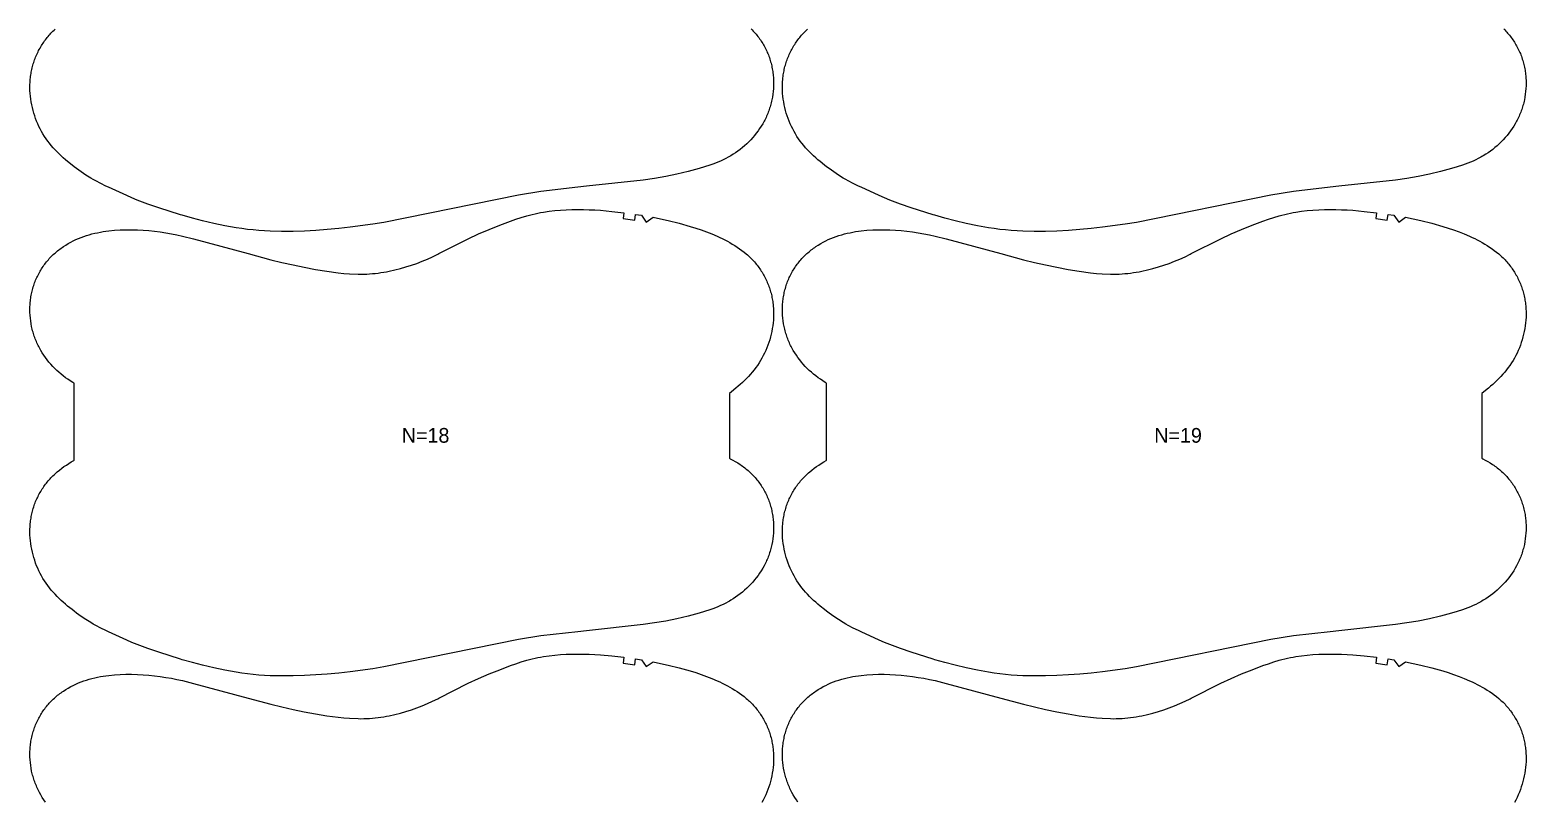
# Model space of a CAD drawing. Header units: inches. Extents: x 0 to 1785, y 0 to 1069.
# Drawn here: x 767 to 1275, y 262 to 524 of the extents above; entities that cross this region are included whole.
import ezdxf

# ---------------------------------------------------------------- set-up
doc = ezdxf.new("R2010")
doc.units = ezdxf.units.IN

msp = doc.modelspace()

# ---------------------------------------------------------------- linework, layer by layer
at = {"layer": '1'}
for points in [[(1011.56, 524.2828), (1011.9027, 523.9399), (1012.2388, 523.5904), (1012.5682, 523.2346), (1012.8907, 522.8726), (1013.2063, 522.5044), (1013.5148, 522.1302), (1013.8161, 521.7502), (1014.11, 521.3646), (1014.3965, 520.9733), (1014.6754, 520.5767), (1014.9466, 520.1747), (1015.2099, 519.7677), (1015.4653, 519.3556), (1015.7127, 518.9386), (1015.9518, 518.5169), (1016.1826, 518.0907), (1016.4049, 517.66), (1016.6188, 517.225), (1016.8242, 516.7859), (1017.021, 516.3429), (1017.2093, 515.8962), (1017.389, 515.446), (1017.5602, 514.9923), (1017.7227, 514.5355), (1017.8765, 514.0756), (1018.0217, 513.613), (1018.1582, 513.1476), (1018.286, 512.6798), (1018.4051, 512.2097), (1018.5154, 511.7375), (1018.6169, 511.2633), (1018.7096, 510.7874), (1018.7934, 510.3099), (1018.8685, 509.831), (1018.9348, 509.3508), (1018.9923, 508.8695), (1019.0411, 508.3872), (1019.0813, 507.9041), (1019.1128, 507.4203), (1019.1357, 506.9359), (1019.15, 506.4513), (1019.1557, 505.9664), (1019.153, 505.4814), (1019.1417, 504.9965), (1019.0939, 504.0276), (1019.0124, 503.0608), (1018.8976, 502.0974), (1018.7495, 501.1386), (1018.5682, 500.1856), (1018.4651, 499.7117), (1018.3537, 499.2398), (1018.234, 498.7699), (1018.1061, 498.3023), (1017.9698, 497.8371), (1017.8253, 497.3744), (1017.6726, 496.9145), (1017.5116, 496.4574), (1017.3423, 496.0034), (1017.1648, 495.5525), (1016.9791, 495.105), (1016.7853, 494.6609), (1016.5835, 494.2204), (1016.3739, 493.7835), (1016.1565, 493.3503), (1015.9316, 492.9209), (1015.4595, 492.074), (1014.9585, 491.2434), (1014.4299, 490.43), (1013.8745, 489.6344), (1013.2934, 488.8575), (1012.6877, 488.0999), (1012.0581, 487.3623), (1011.4053, 486.6452), (1010.7302, 485.9492), (1010.0335, 485.2748), (1009.3158, 484.6227), (1008.5781, 483.9933), (1007.8211, 483.3872), (1007.0454, 482.8049), (1006.2522, 482.2468), (1005.4423, 481.713), (1004.6167, 481.2037), (1004.1557, 480.9378), (1003.7765, 480.7191), (1002.9225, 480.2595), (1002.0557, 479.825), (1001.1772, 479.416), (1000.2879, 479.032), (999.389, 478.6713), (998.4816, 478.3316), (997.5669, 478.0104), (995.7201, 477.4144), (993.8579, 476.8647), (990.1118, 475.8542), (986.3402, 474.9526), (982.5427, 474.1607), (978.7223, 473.4887), (974.883, 472.9393), (955.6026, 470.8304), (952.6839, 470.5), (940.1858, 469.0852), (932.5312, 467.8248), (886.9095, 458.5886), (883.0822, 457.9585), (875.3966, 456.8988), (871.542, 456.4648), (867.679, 456.1137), (863.8094, 455.8433), (859.9355, 455.6489), (856.0581, 455.5317), (852.1787, 455.5), (848.3009, 455.5844), (846.364, 455.6809), (844.4294, 455.8162), (842.4981, 455.9913), (840.5709, 456.2069), (838.6486, 456.463), (836.7315, 456.7572), (832.9139, 457.4464), (829.119, 458.2495), (825.3458, 459.149), (821.8856, 460.0514), (818.4436, 461.0201), (817.8619, 461.1908), (810.4621, 463.5204), (806.7914, 464.7785), (804.9705, 465.4457), (803.1641, 466.149), (801.3745, 466.893), (799.598, 467.6695), (793.4256, 470.5), (792.5424, 470.905), (790.8017, 471.7594), (789.087, 472.6618), (788.2421, 473.1358), (787.4059, 473.6254), (785.7594, 474.6486), (784.1467, 475.7263), (782.5672, 476.8533), (781.739, 477.4815), (781.0213, 478.0258), (779.5137, 479.2465), (778.7762, 479.8761), (778.0504, 480.5193), (777.3372, 481.1764), (776.6372, 481.8481), (775.9514, 482.5348), (775.2813, 483.237), (774.6287, 483.955), (773.9951, 484.6892), (773.3824, 485.4402), (772.7921, 486.2082), (772.2261, 486.9937), (771.686, 487.7971), (771.1733, 488.6185), (770.6881, 489.4571), (770.2305, 490.3116), (769.8004, 491.1809), (769.3979, 492.0637), (769.0229, 492.959), (768.6754, 493.8654), (768.3554, 494.7819), (768.0628, 495.7072), (767.7982, 496.6406), (767.5619, 497.5813), (767.3544, 498.5286), (767.1761, 499.4816), (767.0275, 500.4396), (766.9091, 501.4019), (766.8211, 502.3676), (766.7643, 503.3359), (766.739, 504.3057), (766.7459, 505.2758), (766.7855, 506.2448), (766.8584, 507.2117), (766.9075, 507.6939), (766.9651, 508.1751), (767.0314, 508.6551), (767.1063, 509.1338), (767.19, 509.6111), (767.2825, 510.0867), (767.3839, 510.5605), (767.4941, 511.0324), (767.613, 511.5022), (767.7407, 511.9698), (767.877, 512.435), (768.0218, 512.8976), (768.1752, 513.3575), (768.337, 513.8146), (768.5072, 514.2687), (768.6857, 514.7197), (768.8725, 515.1673), (769.0674, 515.6115), (769.2704, 516.0521), (769.4815, 516.4889), (769.7006, 516.9218), (769.9276, 517.3506), (770.1625, 517.7752), (770.4051, 518.1955), (770.6554, 518.6112), (770.9134, 519.0222), (771.1788, 519.4284), (771.4516, 519.8296), (771.7317, 520.2256), (772.0191, 520.6163), (772.3136, 521.0015), (772.6152, 521.3812), (772.9238, 521.755), (773.2392, 522.1229), (773.5614, 522.4847), (773.8903, 522.8402), (774.2259, 523.1894), (774.5679, 523.532), (774.9164, 523.8679), (775.271, 524.1972)], [(1266.973, 524.2828), (1267.3157, 523.9399), (1267.6518, 523.5904), (1267.9812, 523.2346), (1268.3037, 522.8726), (1268.6193, 522.5044), (1268.9278, 522.1302), (1269.2291, 521.7502), (1269.523, 521.3646), (1269.8095, 520.9733), (1270.0884, 520.5767), (1270.3596, 520.1747), (1270.6229, 519.7677), (1270.8783, 519.3556), (1271.1257, 518.9386), (1271.3648, 518.5169), (1271.5956, 518.0907), (1271.8179, 517.66), (1272.0318, 517.225), (1272.2372, 516.7859), (1272.434, 516.3429), (1272.6223, 515.8962), (1272.802, 515.446), (1272.9732, 514.9923), (1273.1357, 514.5355), (1273.2895, 514.0756), (1273.4347, 513.613), (1273.5712, 513.1476), (1273.699, 512.6798), (1273.8181, 512.2097), (1273.9284, 511.7375), (1274.0299, 511.2633), (1274.1226, 510.7874), (1274.2064, 510.3099), (1274.2815, 509.831), (1274.3478, 509.3508), (1274.4053, 508.8695), (1274.4541, 508.3872), (1274.4943, 507.9041), (1274.5258, 507.4203), (1274.5487, 506.9359), (1274.563, 506.4513), (1274.5687, 505.9664), (1274.566, 505.4814), (1274.5547, 504.9965), (1274.5069, 504.0276), (1274.4254, 503.0608), (1274.3106, 502.0974), (1274.1625, 501.1386), (1273.9812, 500.1856), (1273.8781, 499.7117), (1273.7667, 499.2398), (1273.647, 498.7699), (1273.5191, 498.3023), (1273.3828, 497.8371), (1273.2383, 497.3744), (1273.0856, 496.9145), (1272.9246, 496.4574), (1272.7553, 496.0034), (1272.5778, 495.5525), (1272.3921, 495.105), (1272.1983, 494.6609), (1271.9965, 494.2204), (1271.7869, 493.7835), (1271.5695, 493.3503), (1271.3446, 492.9209), (1270.8725, 492.074), (1270.3715, 491.2434), (1269.8429, 490.43), (1269.2875, 489.6344), (1268.7064, 488.8575), (1268.1007, 488.0999), (1267.4711, 487.3623), (1266.8183, 486.6452), (1266.1432, 485.9492), (1265.4465, 485.2748), (1264.7288, 484.6227), (1263.9911, 483.9933), (1263.2341, 483.3872), (1262.4584, 482.8049), (1261.6652, 482.2468), (1260.8553, 481.713), (1260.0297, 481.2037), (1259.5687, 480.9378), (1259.1895, 480.7191), (1258.3355, 480.2595), (1257.4687, 479.825), (1256.5902, 479.416), (1255.7009, 479.032), (1254.802, 478.6713), (1253.8946, 478.3316), (1252.9799, 478.0104), (1251.1331, 477.4144), (1249.2709, 476.8647), (1245.5248, 475.8542), (1241.7532, 474.9526), (1237.9557, 474.1607), (1234.1353, 473.4887), (1230.296, 472.9393), (1211.0156, 470.8304), (1208.0969, 470.5), (1195.5988, 469.0852), (1187.9442, 467.8248), (1142.3225, 458.5886), (1138.4952, 457.9585), (1130.8096, 456.8988), (1126.955, 456.4648), (1123.092, 456.1137), (1119.2224, 455.8433), (1115.3485, 455.6489), (1111.4711, 455.5317), (1107.5917, 455.5), (1103.7139, 455.5844), (1101.777, 455.6809), (1099.8424, 455.8162), (1097.9111, 455.9913), (1095.9839, 456.2069), (1094.0616, 456.463), (1092.1445, 456.7572), (1088.3269, 457.4464), (1084.532, 458.2495), (1080.7588, 459.149), (1077.2986, 460.0514), (1073.8566, 461.0201), (1073.2749, 461.1908), (1065.8751, 463.5204), (1062.2044, 464.7785), (1060.3835, 465.4457), (1058.5771, 466.149), (1056.7875, 466.893), (1055.011, 467.6695), (1048.8386, 470.5), (1047.9554, 470.905), (1046.2147, 471.7594), (1044.5, 472.6618), (1043.6551, 473.1358), (1042.8189, 473.6254), (1041.1724, 474.6486), (1039.5597, 475.7263), (1037.9802, 476.8533), (1037.152, 477.4815), (1036.4343, 478.0258), (1034.9267, 479.2465), (1034.1892, 479.8761), (1033.4634, 480.5193), (1032.7502, 481.1764), (1032.0502, 481.8481), (1031.3644, 482.5348), (1030.6943, 483.237), (1030.0417, 483.955), (1029.4081, 484.6892), (1028.7954, 485.4402), (1028.2051, 486.2082), (1027.6391, 486.9937), (1027.099, 487.7971), (1026.5863, 488.6185), (1026.1011, 489.4571), (1025.6435, 490.3116), (1025.2134, 491.1809), (1024.8109, 492.0637), (1024.4359, 492.959), (1024.0884, 493.8654), (1023.7684, 494.7819), (1023.4758, 495.7072), (1023.2112, 496.6406), (1022.9749, 497.5813), (1022.7674, 498.5286), (1022.5891, 499.4816), (1022.4405, 500.4396), (1022.3221, 501.4019), (1022.2341, 502.3676), (1022.1773, 503.3359), (1022.152, 504.3057), (1022.1589, 505.2758), (1022.1985, 506.2448), (1022.2714, 507.2117), (1022.3205, 507.6939), (1022.3781, 508.1751), (1022.4444, 508.6551), (1022.5193, 509.1338), (1022.603, 509.6111), (1022.6955, 510.0867), (1022.7969, 510.5605), (1022.9071, 511.0324), (1023.026, 511.5022), (1023.1537, 511.9698), (1023.29, 512.435), (1023.4348, 512.8976), (1023.5882, 513.3575), (1023.75, 513.8146), (1023.9202, 514.2687), (1024.0987, 514.7197), (1024.2855, 515.1673), (1024.4804, 515.6115), (1024.6834, 516.0521), (1024.8945, 516.4889), (1025.1136, 516.9218), (1025.3406, 517.3506), (1025.5755, 517.7752), (1025.8181, 518.1955), (1026.0684, 518.6112), (1026.3264, 519.0222), (1026.5918, 519.4284), (1026.8646, 519.8296), (1027.1447, 520.2256), (1027.4321, 520.6163), (1027.7266, 521.0015), (1028.0282, 521.3812), (1028.3368, 521.755), (1028.6522, 522.1229), (1028.9744, 522.4847), (1029.3033, 522.8402), (1029.6389, 523.1894), (1029.9809, 523.532), (1030.3294, 523.8679), (1030.684, 524.1972)], [(772.0202, 261.6509), (771.4649, 262.4465), (770.9362, 263.2599), (770.4353, 264.0905), (769.9632, 264.9374), (769.7382, 265.3668), (769.5209, 265.8), (769.3112, 266.2369), (769.1094, 266.6774), (768.9156, 267.1215), (768.7299, 267.569), (768.5524, 268.0199), (768.3832, 268.4739), (768.2221, 268.931), (768.0694, 269.3909), (767.9249, 269.8536), (767.7887, 270.3188), (767.6607, 270.7864), (767.541, 271.2563), (767.4296, 271.7282), (767.3265, 272.2021), (767.1452, 273.1551), (766.9971, 274.1139), (766.8823, 275.0773), (766.8009, 276.0441), (766.753, 277.013), (766.7418, 277.4979), (766.739, 277.9829), (766.7448, 278.4678), (766.7591, 278.9524), (766.782, 279.4368), (766.8135, 279.9206), (766.8536, 280.4037), (766.9024, 280.886), (766.96, 281.3673), (767.0263, 281.8475), (767.1013, 282.3264), (767.1852, 282.8039), (767.2779, 283.2798), (767.3794, 283.754), (767.4897, 284.2262), (767.6087, 284.6963), (767.7365, 285.1641), (767.873, 285.6295), (768.0182, 286.0921), (768.1721, 286.552), (768.3346, 287.0088), (768.5057, 287.4625), (768.6854, 287.9127), (768.8737, 288.3594), (769.0706, 288.8024), (769.276, 289.2415), (769.4898, 289.6765), (769.7122, 290.1072), (769.943, 290.5334), (770.1821, 290.9551), (770.4294, 291.3721), (770.6848, 291.7842), (770.9481, 292.1912), (771.2193, 292.5932), (771.4982, 292.9898), (771.7847, 293.3811), (772.0786, 293.7667), (772.3799, 294.1467), (772.6884, 294.5209), (773.004, 294.8891), (773.3265, 295.2511), (773.6559, 295.6069), (773.992, 295.9564), (774.3347, 296.2993), (774.6839, 296.6355), (775.0394, 296.9651), (775.4009, 297.2879), (775.7685, 297.604), (776.1418, 297.9133), (776.5207, 298.2158), (776.905, 298.5114), (777.2946, 298.8002), (777.6893, 299.0821), (778.0889, 299.357), (778.9021, 299.8861), (779.7329, 300.387), (780.5798, 300.8597), (781.4416, 301.3039), (782.3171, 301.72), (783.2052, 302.1083), (784.1049, 302.4693), (785.0151, 302.8032), (785.9347, 303.1106), (786.8626, 303.3917), (787.7979, 303.647), (788.7394, 303.877), (789.6864, 304.0828), (790.6383, 304.2656), (791.5945, 304.4267), (792.5543, 304.5674), (793.517, 304.6889), (795.4485, 304.8794), (797.3846, 305.0068), (799.3229, 305.0737), (801.262, 305.0815), (803.2003, 305.0314), (805.1363, 304.9252), (807.0691, 304.7667), (808.9979, 304.5603), (810.9219, 304.3103), (812.8402, 304.0203), (814.7518, 303.6903), (816.6557, 303.3196), (818.5506, 302.9075), (822.3143, 301.972), (840.8674, 296.9509), (848.5257, 294.8783), (852.2937, 293.9562), (856.0779, 293.1032), (859.8782, 292.3256), (863.6926, 291.6203), (867.5195, 290.9899), (871.3634, 290.469), (873.293, 290.2637), (875.2268, 290.1074), (875.2268, 290.1074), (878.1323, 289.9882), (879.1014, 289.9846), (880.0705, 290.0011), (881.0392, 290.0375), (882.0072, 290.0936), (882.974, 290.1689), (883.9393, 290.2631), (884.9026, 290.3757), (885.8637, 290.5066), (886.8221, 290.6551), (887.7775, 290.8211), (888.7296, 291.0039), (890.624, 291.4185), (892.5041, 291.8948), (894.369, 292.429), (896.2175, 293.0178), (898.0477, 293.661), (899.8573, 294.3587), (901.6441, 295.1114), (903.4072, 295.917), (905.1513, 296.7644), (905.5185, 296.9509), (915.5269, 302.0361), (919.0508, 303.6568), (922.6174, 305.1827), (926.2151, 306.6317), (929.8461, 307.9973), (931.6761, 308.6431), (933.5183, 309.2521), (935.3749, 309.8115), (936.3093, 310.0687), (937.2482, 310.3086), (938.1918, 310.5301), (939.1397, 310.7333), (940.0915, 310.9187), (941.0467, 311.0868), (942.9657, 311.3727), (944.8931, 311.595), (946.8256, 311.758), (948.7618, 311.8674), (950.7003, 311.9296), (952.64, 311.9509), (954.5797, 311.9365), (956.5186, 311.8866), (958.4561, 311.8008), (960.3913, 311.6783), (964.2538, 311.3288), (968.3731, 310.8421), (968.119, 308.8583), (972.043, 308.3193), (972.3359, 310.2978), (974.3124, 309.9927), (975.938, 307.6909), (978.2516, 309.2991), (980.8236, 308.7793), (983.3845, 308.2074), (987.1469, 307.2654), (990.8779, 306.2037), (992.7299, 305.6254), (994.5695, 305.0098), (996.3934, 304.3508), (998.1981, 303.6421), (999.98, 302.878), (1000.8611, 302.4737), (1001.7349, 302.0537), (1002.6008, 301.6175), (1003.4583, 301.1646), (1004.3067, 300.6944), (1005.1456, 300.2063), (1005.9742, 299.6996), (1006.7906, 299.1735), (1007.5931, 298.6269), (1008.3796, 298.0586), (1009.1482, 297.4677), (1009.8969, 296.8531), (1010.2631, 296.5366), (1010.6237, 296.2137), (1010.9784, 295.8844), (1011.3268, 295.5485), (1011.6689, 295.2059), (1012.0044, 294.8567), (1012.3333, 294.5012), (1012.6555, 294.1394), (1012.971, 293.7715), (1013.2795, 293.3977), (1013.5811, 293.018), (1013.8756, 292.6328), (1014.163, 292.2421), (1014.4432, 291.8461), (1014.716, 291.4449), (1014.9814, 291.0387), (1015.2393, 290.6277), (1015.4896, 290.212), (1015.7322, 289.7917), (1015.9671, 289.3671), (1016.1941, 288.9383), (1016.4132, 288.5054), (1016.6243, 288.0686), (1016.8273, 287.628), (1017.0223, 287.1838), (1017.209, 286.7362), (1017.3875, 286.2852), (1017.5577, 285.8311), (1017.7195, 285.374), (1017.8729, 284.9141), (1018.0178, 284.4515), (1018.1541, 283.9863), (1018.2817, 283.5187), (1018.4007, 283.0489), (1018.5109, 282.577), (1018.6123, 282.1032), (1018.7048, 281.6276), (1018.7884, 281.1503), (1018.8634, 280.6716), (1018.9296, 280.1916), (1018.9873, 279.7104), (1019.0364, 279.2282), (1019.1093, 278.2613), (1019.1489, 277.2923), (1019.1557, 276.3222), (1019.1305, 275.3524), (1019.0736, 274.3841), (1018.9857, 273.4184), (1018.8672, 272.4561), (1018.7186, 271.4981), (1018.5403, 270.5451), (1018.3328, 269.5978), (1018.0965, 268.6571), (1017.8319, 267.7237), (1017.5394, 266.7984), (1017.2193, 265.8819), (1016.8718, 264.9755), (1016.4968, 264.0802), (1016.0943, 263.1974), (1015.6643, 262.3281), (1015.2067, 261.4736)], [(1027.4332, 261.6509), (1026.8779, 262.4465), (1026.3492, 263.2599), (1025.8483, 264.0905), (1025.3762, 264.9374), (1025.1512, 265.3668), (1024.9339, 265.8), (1024.7242, 266.2369), (1024.5224, 266.6774), (1024.3286, 267.1215), (1024.1429, 267.569), (1023.9654, 268.0199), (1023.7962, 268.4739), (1023.6351, 268.931), (1023.4824, 269.3909), (1023.3379, 269.8536), (1023.2017, 270.3188), (1023.0737, 270.7864), (1022.954, 271.2563), (1022.8426, 271.7282), (1022.7395, 272.2021), (1022.5582, 273.1551), (1022.4101, 274.1139), (1022.2953, 275.0773), (1022.2139, 276.0441), (1022.166, 277.013), (1022.1548, 277.4979), (1022.152, 277.9829), (1022.1578, 278.4678), (1022.1721, 278.9524), (1022.195, 279.4368), (1022.2265, 279.9206), (1022.2666, 280.4037), (1022.3154, 280.886), (1022.373, 281.3673), (1022.4393, 281.8475), (1022.5143, 282.3264), (1022.5982, 282.8039), (1022.6909, 283.2798), (1022.7924, 283.754), (1022.9027, 284.2262), (1023.0217, 284.6963), (1023.1495, 285.1641), (1023.286, 285.6295), (1023.4312, 286.0921), (1023.5851, 286.552), (1023.7476, 287.0088), (1023.9187, 287.4625), (1024.0984, 287.9127), (1024.2867, 288.3594), (1024.4836, 288.8024), (1024.689, 289.2415), (1024.9028, 289.6765), (1025.1252, 290.1072), (1025.356, 290.5334), (1025.5951, 290.9551), (1025.8424, 291.3721), (1026.0978, 291.7842), (1026.3611, 292.1912), (1026.6323, 292.5932), (1026.9112, 292.9898), (1027.1977, 293.3811), (1027.4916, 293.7667), (1027.7929, 294.1467), (1028.1014, 294.5209), (1028.417, 294.8891), (1028.7395, 295.2511), (1029.0689, 295.6069), (1029.405, 295.9564), (1029.7477, 296.2993), (1030.0969, 296.6355), (1030.4524, 296.9651), (1030.8139, 297.2879), (1031.1815, 297.604), (1031.5548, 297.9133), (1031.9337, 298.2158), (1032.318, 298.5114), (1032.7076, 298.8002), (1033.1023, 299.0821), (1033.5019, 299.357), (1034.3151, 299.8861), (1035.1459, 300.387), (1035.9928, 300.8597), (1036.8546, 301.3039), (1037.7301, 301.72), (1038.6182, 302.1083), (1039.5179, 302.4693), (1040.4281, 302.8032), (1041.3477, 303.1106), (1042.2756, 303.3917), (1043.2109, 303.647), (1044.1524, 303.877), (1045.0994, 304.0828), (1046.0513, 304.2656), (1047.0075, 304.4267), (1047.9673, 304.5674), (1048.93, 304.6889), (1050.8615, 304.8794), (1052.7976, 305.0068), (1054.7359, 305.0737), (1056.675, 305.0815), (1058.6133, 305.0314), (1060.5493, 304.9252), (1062.4821, 304.7667), (1064.4109, 304.5603), (1066.3349, 304.3103), (1068.2532, 304.0203), (1070.1648, 303.6903), (1072.0687, 303.3196), (1073.9636, 302.9075), (1077.7273, 301.972), (1096.2804, 296.9509), (1103.9387, 294.8783), (1107.7067, 293.9562), (1111.4909, 293.1032), (1115.2912, 292.3256), (1119.1056, 291.6203), (1122.9325, 290.9899), (1126.7764, 290.469), (1128.706, 290.2637), (1130.6398, 290.1074), (1130.6398, 290.1074), (1133.5453, 289.9882), (1134.5144, 289.9846), (1135.4835, 290.0011), (1136.4522, 290.0375), (1137.4202, 290.0936), (1138.387, 290.1689), (1139.3523, 290.2631), (1140.3156, 290.3757), (1141.2767, 290.5066), (1142.2351, 290.6551), (1143.1905, 290.8211), (1144.1426, 291.0039), (1146.037, 291.4185), (1147.9171, 291.8948), (1149.782, 292.429), (1151.6305, 293.0178), (1153.4607, 293.661), (1155.2703, 294.3587), (1157.0571, 295.1114), (1158.8202, 295.917), (1160.5643, 296.7644), (1160.9315, 296.9509), (1170.9399, 302.0361), (1174.4638, 303.6568), (1178.0304, 305.1827), (1181.6281, 306.6317), (1185.2591, 307.9973), (1187.0891, 308.6431), (1188.9313, 309.2521), (1190.7879, 309.8115), (1191.7223, 310.0687), (1192.6612, 310.3086), (1193.6048, 310.5301), (1194.5527, 310.7333), (1195.5045, 310.9187), (1196.4597, 311.0868), (1198.3787, 311.3727), (1200.3061, 311.595), (1202.2386, 311.758), (1204.1748, 311.8674), (1206.1133, 311.9296), (1208.053, 311.9509), (1209.9927, 311.9365), (1211.9316, 311.8866), (1213.8691, 311.8008), (1215.8043, 311.6783), (1219.6668, 311.3288), (1223.7861, 310.8421), (1223.532, 308.8583), (1227.456, 308.3193), (1227.7489, 310.2978), (1229.7254, 309.9927), (1231.351, 307.6909), (1233.6646, 309.2991), (1236.2366, 308.7793), (1238.7975, 308.2074), (1242.5599, 307.2654), (1246.2909, 306.2037), (1248.1429, 305.6254), (1249.9825, 305.0098), (1251.8064, 304.3508), (1253.6111, 303.6421), (1255.393, 302.878), (1256.2741, 302.4737), (1257.1479, 302.0537), (1258.0138, 301.6175), (1258.8713, 301.1646), (1259.7197, 300.6944), (1260.5586, 300.2063), (1261.3872, 299.6996), (1262.2036, 299.1735), (1263.0061, 298.6269), (1263.7926, 298.0586), (1264.5612, 297.4677), (1265.3099, 296.8531), (1265.6761, 296.5366), (1266.0367, 296.2137), (1266.3914, 295.8844), (1266.7398, 295.5485), (1267.0819, 295.2059), (1267.4174, 294.8567), (1267.7463, 294.5012), (1268.0685, 294.1394), (1268.384, 293.7715), (1268.6925, 293.3977), (1268.9941, 293.018), (1269.2886, 292.6328), (1269.576, 292.2421), (1269.8562, 291.8461), (1270.129, 291.4449), (1270.3944, 291.0387), (1270.6523, 290.6277), (1270.9026, 290.212), (1271.1452, 289.7917), (1271.3801, 289.3671), (1271.6071, 288.9383), (1271.8262, 288.5054), (1272.0373, 288.0686), (1272.2403, 287.628), (1272.4353, 287.1838), (1272.622, 286.7362), (1272.8005, 286.2852), (1272.9707, 285.8311), (1273.1325, 285.374), (1273.2859, 284.9141), (1273.4308, 284.4515), (1273.5671, 283.9863), (1273.6947, 283.5187), (1273.8137, 283.0489), (1273.9239, 282.577), (1274.0253, 282.1032), (1274.1178, 281.6276), (1274.2014, 281.1503), (1274.2764, 280.6716), (1274.3426, 280.1916), (1274.4003, 279.7104), (1274.4494, 279.2282), (1274.5223, 278.2613), (1274.5619, 277.2923), (1274.5687, 276.3222), (1274.5435, 275.3524), (1274.4866, 274.3841), (1274.3987, 273.4184), (1274.2802, 272.4561), (1274.1316, 271.4981), (1273.9533, 270.5451), (1273.7458, 269.5978), (1273.5095, 268.6571), (1273.2449, 267.7237), (1272.9524, 266.7984), (1272.6323, 265.8819), (1272.2848, 264.9755), (1271.9098, 264.0802), (1271.5073, 263.1974), (1271.0773, 262.3281), (1270.6197, 261.4736)]]:
    msp.add_lwpolyline(points, dxfattribs=at)
for points in [[(875.2268, 441.1074), (878.1323, 440.9882), (879.1014, 440.9846), (880.0705, 441.0011), (881.0392, 441.0375), (882.0072, 441.0936), (882.974, 441.1689), (883.9393, 441.2631), (884.9026, 441.3757), (885.8637, 441.5066), (886.8221, 441.6551), (887.7775, 441.8211), (888.7296, 442.0039), (890.624, 442.4185), (892.5041, 442.8948), (894.369, 443.429), (896.2175, 444.0178), (898.0477, 444.661), (899.8573, 445.3587), (901.6441, 446.1114), (903.4072, 446.917), (905.1513, 447.7644), (905.5185, 447.9509), (915.5269, 453.0361), (919.0508, 454.6568), (922.6174, 456.1827), (926.2151, 457.6317), (929.8461, 458.9973), (931.6761, 459.6431), (933.5183, 460.2521), (935.3749, 460.8115), (936.3093, 461.0687), (937.2482, 461.3086), (938.1918, 461.5301), (939.1397, 461.7333), (940.0915, 461.9187), (941.0467, 462.0868), (942.9657, 462.3727), (944.8931, 462.595), (946.8256, 462.758), (948.7618, 462.8674), (950.7003, 462.9296), (952.64, 462.9509), (954.5797, 462.9365), (956.5186, 462.8866), (958.4561, 462.8008), (960.3913, 462.6783), (964.2538, 462.3288), (968.3731, 461.8421), (968.119, 459.8583), (972.043, 459.3193), (972.3359, 461.2978), (974.3124, 460.9927), (975.938, 458.6909), (978.2516, 460.2991), (980.8236, 459.7793), (983.3845, 459.2074), (987.1469, 458.2654), (990.8779, 457.2037), (992.7299, 456.6254), (994.5695, 456.0098), (996.3934, 455.3508), (998.1981, 454.6421), (999.98, 453.878), (1000.8611, 453.4737), (1001.7349, 453.0537), (1002.6008, 452.6175), (1003.4583, 452.1646), (1004.3067, 451.6944), (1005.1456, 451.2063), (1005.9742, 450.6996), (1006.7906, 450.1735), (1007.5931, 449.6269), (1008.3796, 449.0586), (1009.1482, 448.4677), (1009.8969, 447.8531), (1010.2631, 447.5366), (1010.6237, 447.2137), (1010.9784, 446.8844), (1011.3268, 446.5485), (1011.6689, 446.2059), (1012.0044, 445.8567), (1012.3333, 445.5012), (1012.6555, 445.1394), (1012.971, 444.7715), (1013.2795, 444.3977), (1013.5811, 444.018), (1013.8756, 443.6328), (1014.163, 443.2421), (1014.4432, 442.8461), (1014.716, 442.4449), (1014.9814, 442.0387), (1015.2393, 441.6277), (1015.4896, 441.212), (1015.7322, 440.7917), (1015.9671, 440.3671), (1016.1941, 439.9383), (1016.4132, 439.5054), (1016.6243, 439.0686), (1016.8273, 438.628), (1017.0223, 438.1838), (1017.209, 437.7362), (1017.3875, 437.2852), (1017.5577, 436.8311), (1017.7195, 436.374), (1017.8729, 435.9141), (1018.0178, 435.4515), (1018.1541, 434.9863), (1018.2817, 434.5187), (1018.4007, 434.0489), (1018.5109, 433.577), (1018.6123, 433.1032), (1018.7048, 432.6276), (1018.7884, 432.1503), (1018.8634, 431.6716), (1018.9296, 431.1916), (1018.9873, 430.7104), (1019.0364, 430.2282), (1019.1093, 429.2613), (1019.1489, 428.2923), (1019.1557, 427.3222), (1019.1305, 426.3524), (1019.0736, 425.3841), (1018.9857, 424.4184), (1018.8672, 423.4561), (1018.7186, 422.4981), (1018.5403, 421.5451), (1018.3328, 420.5978), (1018.0965, 419.6571), (1017.8319, 418.7237), (1017.5394, 417.7984), (1017.2193, 416.8819), (1016.8718, 415.9755), (1016.4968, 415.0802), (1016.0943, 414.1974), (1015.6643, 413.3281), (1015.2067, 412.4736), (1014.7215, 411.635), (1014.2087, 410.8136), (1013.6686, 410.0102), (1013.1026, 409.2247), (1012.5124, 408.4567), (1011.8996, 407.7057), (1011.2661, 406.9715), (1010.6134, 406.2535), (1009.9433, 405.5513), (1009.2575, 404.8646), (1008.5576, 404.1929), (1007.8444, 403.5358), (1007.1186, 402.8926), (1006.381, 402.263), (1004.8734, 401.0423), (1004.1557, 400.498), (1004.1557, 378.4287), (1004.4532, 378.2874), (1005.3149, 377.8432), (1006.1619, 377.3705), (1006.9926, 376.8696), (1007.8058, 376.3405), (1008.2054, 376.0656), (1008.6001, 375.7837), (1008.9897, 375.4949), (1009.3741, 375.1993), (1009.753, 374.8968), (1010.1263, 374.5875), (1010.4938, 374.2714), (1010.8554, 373.9486), (1011.2108, 373.619), (1011.56, 373.2828), (1011.9027, 372.9399), (1012.2388, 372.5904), (1012.5682, 372.2346), (1012.8907, 371.8726), (1013.2063, 371.5044), (1013.5148, 371.1302), (1013.8161, 370.7502), (1014.11, 370.3646), (1014.3965, 369.9733), (1014.6754, 369.5767), (1014.9466, 369.1747), (1015.2099, 368.7677), (1015.4653, 368.3556), (1015.7127, 367.9386), (1015.9518, 367.5169), (1016.1826, 367.0907), (1016.4049, 366.66), (1016.6188, 366.225), (1016.8242, 365.7859), (1017.021, 365.3429), (1017.2093, 364.8962), (1017.389, 364.446), (1017.5602, 363.9923), (1017.7227, 363.5355), (1017.8765, 363.0756), (1018.0217, 362.613), (1018.1582, 362.1476), (1018.286, 361.6798), (1018.4051, 361.2097), (1018.5154, 360.7375), (1018.6169, 360.2633), (1018.7096, 359.7874), (1018.7934, 359.3099), (1018.8685, 358.831), (1018.9348, 358.3508), (1018.9923, 357.8695), (1019.0411, 357.3872), (1019.0813, 356.9041), (1019.1128, 356.4203), (1019.1357, 355.9359), (1019.15, 355.4513), (1019.1557, 354.9664), (1019.153, 354.4814), (1019.1417, 353.9965), (1019.0939, 353.0276), (1019.0124, 352.0608), (1018.8976, 351.0974), (1018.7495, 350.1386), (1018.5682, 349.1856), (1018.4651, 348.7117), (1018.3537, 348.2398), (1018.234, 347.7699), (1018.1061, 347.3023), (1017.9698, 346.8371), (1017.8253, 346.3744), (1017.6726, 345.9145), (1017.5116, 345.4574), (1017.3423, 345.0034), (1017.1648, 344.5525), (1016.9791, 344.105), (1016.7853, 343.6609), (1016.5835, 343.2204), (1016.3739, 342.7835), (1016.1565, 342.3503), (1015.9316, 341.9209), (1015.4595, 341.074), (1014.9585, 340.2434), (1014.4299, 339.43), (1013.8745, 338.6344), (1013.2934, 337.8575), (1012.6877, 337.0999), (1012.0581, 336.3623), (1011.4053, 335.6452), (1010.7302, 334.9492), (1010.0335, 334.2748), (1009.3158, 333.6227), (1008.5781, 332.9933), (1007.8211, 332.3872), (1007.0454, 331.8049), (1006.2522, 331.2468), (1005.4423, 330.713), (1004.6167, 330.2037), (1004.1557, 329.9378), (1003.7765, 329.7191), (1002.9225, 329.2595), (1002.0557, 328.825), (1001.1772, 328.416), (1000.2879, 328.032), (999.389, 327.6713), (998.4816, 327.3316), (997.5669, 327.0104), (995.7201, 326.4144), (993.8579, 325.8647), (990.1118, 324.8542), (986.3402, 323.9526), (982.5427, 323.1607), (978.7223, 322.4887), (974.883, 321.9393), (955.6026, 319.8304), (952.6839, 319.5), (940.1858, 318.0852), (932.5312, 316.8248), (886.9095, 307.5886), (883.0822, 306.9585), (875.3966, 305.8988), (871.542, 305.4648), (867.679, 305.1137), (863.8094, 304.8433), (859.9355, 304.6489), (856.0581, 304.5317), (852.1787, 304.5), (848.3009, 304.5844), (846.364, 304.6809), (844.4294, 304.8162), (842.4981, 304.9913), (840.5709, 305.2069), (838.6486, 305.463), (836.7315, 305.7572), (832.9139, 306.4464), (829.119, 307.2495), (825.3458, 308.149), (821.8856, 309.0514), (818.4436, 310.0201), (817.8619, 310.1908), (810.4621, 312.5204), (806.7914, 313.7785), (804.9705, 314.4457), (803.1641, 315.149), (801.3745, 315.893), (799.598, 316.6695), (793.4256, 319.5), (792.5424, 319.905), (790.8017, 320.7594), (789.087, 321.6618), (788.2421, 322.1358), (787.4059, 322.6254), (785.7594, 323.6486), (784.1467, 324.7263), (782.5672, 325.8533), (781.739, 326.4815), (781.0213, 327.0258), (779.5137, 328.2465), (778.7762, 328.8761), (778.0504, 329.5193), (777.3372, 330.1764), (776.6372, 330.8481), (775.9514, 331.5348), (775.2813, 332.237), (774.6287, 332.955), (773.9951, 333.6892), (773.3824, 334.4402), (772.7921, 335.2082), (772.2261, 335.9937), (771.686, 336.7971), (771.1733, 337.6185), (770.6881, 338.4571), (770.2305, 339.3116), (769.8004, 340.1809), (769.3979, 341.0637), (769.0229, 341.959), (768.6754, 342.8654), (768.3554, 343.7819), (768.0628, 344.7072), (767.7982, 345.6406), (767.5619, 346.5813), (767.3544, 347.5286), (767.1761, 348.4816), (767.0275, 349.4396), (766.9091, 350.4019), (766.8211, 351.3676), (766.7643, 352.3359), (766.739, 353.3057), (766.7459, 354.2758), (766.7855, 355.2448), (766.8584, 356.2117), (766.9075, 356.6939), (766.9651, 357.1751), (767.0314, 357.6551), (767.1063, 358.1338), (767.19, 358.6111), (767.2825, 359.0867), (767.3839, 359.5605), (767.4941, 360.0324), (767.613, 360.5022), (767.7407, 360.9698), (767.877, 361.435), (768.0218, 361.8976), (768.1752, 362.3575), (768.337, 362.8146), (768.5072, 363.2687), (768.6857, 363.7197), (768.8725, 364.1673), (769.0674, 364.6115), (769.2704, 365.0521), (769.4815, 365.4889), (769.7006, 365.9218), (769.9276, 366.3506), (770.1625, 366.7752), (770.4051, 367.1955), (770.6554, 367.6112), (770.9134, 368.0222), (771.1788, 368.4284), (771.4516, 368.8296), (771.7317, 369.2256), (772.0191, 369.6163), (772.3136, 370.0015), (772.6152, 370.3812), (772.9238, 370.755), (773.2392, 371.1229), (773.5614, 371.4847), (773.8903, 371.8402), (774.2259, 372.1894), (774.5679, 372.532), (774.9164, 372.8679), (775.271, 373.1972), (775.6316, 373.5201), (775.9979, 373.8366), (776.7466, 374.4512), (777.5151, 375.0421), (778.3016, 375.6104), (779.1041, 376.157), (779.9206, 376.6831), (780.7491, 377.1898), (781.588, 377.6779), (781.739, 377.7615), (781.739, 403.9543), (781.278, 404.2202), (780.4524, 404.7295), (779.6425, 405.2633), (778.8493, 405.8214), (778.0737, 406.4037), (777.3166, 407.0098), (776.5789, 407.6392), (775.8613, 408.2913), (775.1645, 408.9657), (774.4894, 409.6617), (773.8367, 410.3788), (773.207, 411.1164), (772.6013, 411.874), (772.0202, 412.6509), (771.4649, 413.4465), (770.9362, 414.2599), (770.4353, 415.0905), (769.9632, 415.9374), (769.7382, 416.3668), (769.5209, 416.8), (769.3112, 417.2369), (769.1094, 417.6774), (768.9156, 418.1215), (768.7299, 418.569), (768.5524, 419.0199), (768.3832, 419.4739), (768.2221, 419.931), (768.0694, 420.3909), (767.9249, 420.8536), (767.7887, 421.3188), (767.6607, 421.7864), (767.541, 422.2563), (767.4296, 422.7282), (767.3265, 423.2021), (767.1452, 424.1551), (766.9971, 425.1139), (766.8823, 426.0773), (766.8009, 427.0441), (766.753, 428.013), (766.7418, 428.4979), (766.739, 428.9829), (766.7448, 429.4678), (766.7591, 429.9524), (766.782, 430.4368), (766.8135, 430.9206), (766.8536, 431.4037), (766.9024, 431.886), (766.96, 432.3673), (767.0263, 432.8475), (767.1013, 433.3264), (767.1852, 433.8039), (767.2779, 434.2798), (767.3794, 434.754), (767.4897, 435.2262), (767.6087, 435.6963), (767.7365, 436.1641), (767.873, 436.6295), (768.0182, 437.0921), (768.1721, 437.552), (768.3346, 438.0088), (768.5057, 438.4625), (768.6854, 438.9127), (768.8737, 439.3594), (769.0706, 439.8024), (769.276, 440.2415), (769.4898, 440.6765), (769.7122, 441.1072), (769.943, 441.5334), (770.1821, 441.9551), (770.4294, 442.3721), (770.6848, 442.7842), (770.9481, 443.1912), (771.2193, 443.5932), (771.4982, 443.9898), (771.7847, 444.3811), (772.0786, 444.7667), (772.3799, 445.1467), (772.6884, 445.5209), (773.004, 445.8891), (773.3265, 446.2511), (773.6559, 446.6069), (773.992, 446.9564), (774.3347, 447.2993), (774.6839, 447.6355), (775.0394, 447.9651), (775.4009, 448.2879), (775.7685, 448.604), (776.1418, 448.9133), (776.5207, 449.2158), (776.905, 449.5114), (777.2946, 449.8002), (777.6893, 450.0821), (778.0889, 450.357), (778.9021, 450.8861), (779.7329, 451.387), (780.5798, 451.8597), (781.4416, 452.3039), (782.3171, 452.72), (783.2052, 453.1083), (784.1049, 453.4693), (785.0151, 453.8032), (785.9347, 454.1106), (786.8626, 454.3917), (787.7979, 454.647), (788.7394, 454.877), (789.6864, 455.0828), (790.6383, 455.2656), (791.5945, 455.4267), (792.5543, 455.5674), (793.517, 455.6889), (795.4485, 455.8794), (797.3846, 456.0068), (799.3229, 456.0737), (801.262, 456.0815), (803.2003, 456.0314), (805.1363, 455.9252), (807.0691, 455.7667), (808.9979, 455.5603), (810.9219, 455.3103), (812.8402, 455.0203), (814.7518, 454.6903), (816.6557, 454.3196), (818.5506, 453.9075), (822.3143, 452.972), (840.8674, 447.9509), (848.5257, 445.8783), (852.2937, 444.9562), (856.0779, 444.1032), (859.8782, 443.3256), (863.6926, 442.6203), (867.5195, 441.9899), (871.3634, 441.469), (873.293, 441.2637), (875.2268, 441.1074)], [(1130.6398, 441.1074), (1133.5453, 440.9882), (1134.5144, 440.9846), (1135.4835, 441.0011), (1136.4522, 441.0375), (1137.4202, 441.0936), (1138.387, 441.1689), (1139.3523, 441.2631), (1140.3156, 441.3757), (1141.2767, 441.5066), (1142.2351, 441.6551), (1143.1905, 441.8211), (1144.1426, 442.0039), (1146.037, 442.4185), (1147.9171, 442.8948), (1149.782, 443.429), (1151.6305, 444.0178), (1153.4607, 444.661), (1155.2703, 445.3587), (1157.0571, 446.1114), (1158.8202, 446.917), (1160.5643, 447.7644), (1160.9315, 447.9509), (1170.9399, 453.0361), (1174.4638, 454.6568), (1178.0304, 456.1827), (1181.6281, 457.6317), (1185.2591, 458.9973), (1187.0891, 459.6431), (1188.9313, 460.2521), (1190.7879, 460.8115), (1191.7223, 461.0687), (1192.6612, 461.3086), (1193.6048, 461.5301), (1194.5527, 461.7333), (1195.5045, 461.9187), (1196.4597, 462.0868), (1198.3787, 462.3727), (1200.3061, 462.595), (1202.2386, 462.758), (1204.1748, 462.8674), (1206.1133, 462.9296), (1208.053, 462.9509), (1209.9927, 462.9365), (1211.9316, 462.8866), (1213.8691, 462.8008), (1215.8043, 462.6783), (1219.6668, 462.3288), (1223.7861, 461.8421), (1223.532, 459.8583), (1227.456, 459.3193), (1227.7489, 461.2978), (1229.7254, 460.9927), (1231.351, 458.6909), (1233.6646, 460.2991), (1236.2366, 459.7793), (1238.7975, 459.2074), (1242.5599, 458.2654), (1246.2909, 457.2037), (1248.1429, 456.6254), (1249.9825, 456.0098), (1251.8064, 455.3508), (1253.6111, 454.6421), (1255.393, 453.878), (1256.2741, 453.4737), (1257.1479, 453.0537), (1258.0138, 452.6175), (1258.8713, 452.1646), (1259.7197, 451.6944), (1260.5586, 451.2063), (1261.3872, 450.6996), (1262.2036, 450.1735), (1263.0061, 449.6269), (1263.7926, 449.0586), (1264.5612, 448.4677), (1265.3099, 447.8531), (1265.6761, 447.5366), (1266.0367, 447.2137), (1266.3914, 446.8844), (1266.7398, 446.5485), (1267.0819, 446.2059), (1267.4174, 445.8567), (1267.7463, 445.5012), (1268.0685, 445.1394), (1268.384, 444.7715), (1268.6925, 444.3977), (1268.9941, 444.018), (1269.2886, 443.6328), (1269.576, 443.2421), (1269.8562, 442.8461), (1270.129, 442.4449), (1270.3944, 442.0387), (1270.6523, 441.6277), (1270.9026, 441.212), (1271.1452, 440.7917), (1271.3801, 440.3671), (1271.6071, 439.9383), (1271.8262, 439.5054), (1272.0373, 439.0686), (1272.2403, 438.628), (1272.4353, 438.1838), (1272.622, 437.7362), (1272.8005, 437.2852), (1272.9707, 436.8311), (1273.1325, 436.374), (1273.2859, 435.9141), (1273.4308, 435.4515), (1273.5671, 434.9863), (1273.6947, 434.5187), (1273.8137, 434.0489), (1273.9239, 433.577), (1274.0253, 433.1032), (1274.1178, 432.6276), (1274.2014, 432.1503), (1274.2764, 431.6716), (1274.3426, 431.1916), (1274.4003, 430.7104), (1274.4494, 430.2282), (1274.5223, 429.2613), (1274.5619, 428.2923), (1274.5687, 427.3222), (1274.5435, 426.3524), (1274.4866, 425.3841), (1274.3987, 424.4184), (1274.2802, 423.4561), (1274.1316, 422.4981), (1273.9533, 421.5451), (1273.7458, 420.5978), (1273.5095, 419.6571), (1273.2449, 418.7237), (1272.9524, 417.7984), (1272.6323, 416.8819), (1272.2848, 415.9755), (1271.9098, 415.0802), (1271.5073, 414.1974), (1271.0773, 413.3281), (1270.6197, 412.4736), (1270.1345, 411.635), (1269.6217, 410.8136), (1269.0816, 410.0102), (1268.5156, 409.2247), (1267.9254, 408.4567), (1267.3126, 407.7057), (1266.6791, 406.9715), (1266.0264, 406.2535), (1265.3563, 405.5513), (1264.6705, 404.8646), (1263.9706, 404.1929), (1263.2574, 403.5358), (1262.5316, 402.8926), (1261.794, 402.263), (1260.2864, 401.0423), (1259.5687, 400.498), (1259.5687, 378.4287), (1259.8662, 378.2874), (1260.7279, 377.8432), (1261.5749, 377.3705), (1262.4056, 376.8696), (1263.2188, 376.3405), (1263.6184, 376.0656), (1264.0131, 375.7837), (1264.4027, 375.4949), (1264.7871, 375.1993), (1265.166, 374.8968), (1265.5393, 374.5875), (1265.9068, 374.2714), (1266.2684, 373.9486), (1266.6238, 373.619), (1266.973, 373.2828), (1267.3157, 372.9399), (1267.6518, 372.5904), (1267.9812, 372.2346), (1268.3037, 371.8726), (1268.6193, 371.5044), (1268.9278, 371.1302), (1269.2291, 370.7502), (1269.523, 370.3646), (1269.8095, 369.9733), (1270.0884, 369.5767), (1270.3596, 369.1747), (1270.6229, 368.7677), (1270.8783, 368.3556), (1271.1257, 367.9386), (1271.3648, 367.5169), (1271.5956, 367.0907), (1271.8179, 366.66), (1272.0318, 366.225), (1272.2372, 365.7859), (1272.434, 365.3429), (1272.6223, 364.8962), (1272.802, 364.446), (1272.9732, 363.9923), (1273.1357, 363.5355), (1273.2895, 363.0756), (1273.4347, 362.613), (1273.5712, 362.1476), (1273.699, 361.6798), (1273.8181, 361.2097), (1273.9284, 360.7375), (1274.0299, 360.2633), (1274.1226, 359.7874), (1274.2064, 359.3099), (1274.2815, 358.831), (1274.3478, 358.3508), (1274.4053, 357.8695), (1274.4541, 357.3872), (1274.4943, 356.9041), (1274.5258, 356.4203), (1274.5487, 355.9359), (1274.563, 355.4513), (1274.5687, 354.9664), (1274.566, 354.4814), (1274.5547, 353.9965), (1274.5069, 353.0276), (1274.4254, 352.0608), (1274.3106, 351.0974), (1274.1625, 350.1386), (1273.9812, 349.1856), (1273.8781, 348.7117), (1273.7667, 348.2398), (1273.647, 347.7699), (1273.5191, 347.3023), (1273.3828, 346.8371), (1273.2383, 346.3744), (1273.0856, 345.9145), (1272.9246, 345.4574), (1272.7553, 345.0034), (1272.5778, 344.5525), (1272.3921, 344.105), (1272.1983, 343.6609), (1271.9965, 343.2204), (1271.7869, 342.7835), (1271.5695, 342.3503), (1271.3446, 341.9209), (1270.8725, 341.074), (1270.3715, 340.2434), (1269.8429, 339.43), (1269.2875, 338.6344), (1268.7064, 337.8575), (1268.1007, 337.0999), (1267.4711, 336.3623), (1266.8183, 335.6452), (1266.1432, 334.9492), (1265.4465, 334.2748), (1264.7288, 333.6227), (1263.9911, 332.9933), (1263.2341, 332.3872), (1262.4584, 331.8049), (1261.6652, 331.2468), (1260.8553, 330.713), (1260.0297, 330.2037), (1259.5687, 329.9378), (1259.1895, 329.7191), (1258.3355, 329.2595), (1257.4687, 328.825), (1256.5902, 328.416), (1255.7009, 328.032), (1254.802, 327.6713), (1253.8946, 327.3316), (1252.9799, 327.0104), (1251.1331, 326.4144), (1249.2709, 325.8647), (1245.5248, 324.8542), (1241.7532, 323.9526), (1237.9557, 323.1607), (1234.1353, 322.4887), (1230.296, 321.9393), (1211.0156, 319.8304), (1208.0969, 319.5), (1195.5988, 318.0852), (1187.9442, 316.8248), (1142.3225, 307.5886), (1138.4952, 306.9585), (1130.8096, 305.8988), (1126.955, 305.4648), (1123.092, 305.1137), (1119.2224, 304.8433), (1115.3485, 304.6489), (1111.4711, 304.5317), (1107.5917, 304.5), (1103.7139, 304.5844), (1101.777, 304.6809), (1099.8424, 304.8162), (1097.9111, 304.9913), (1095.9839, 305.2069), (1094.0616, 305.463), (1092.1445, 305.7572), (1088.3269, 306.4464), (1084.532, 307.2495), (1080.7588, 308.149), (1077.2986, 309.0514), (1073.8566, 310.0201), (1073.2749, 310.1908), (1065.8751, 312.5204), (1062.2044, 313.7785), (1060.3835, 314.4457), (1058.5771, 315.149), (1056.7875, 315.893), (1055.011, 316.6695), (1048.8386, 319.5), (1047.9554, 319.905), (1046.2147, 320.7594), (1044.5, 321.6618), (1043.6551, 322.1358), (1042.8189, 322.6254), (1041.1724, 323.6486), (1039.5597, 324.7263), (1037.9802, 325.8533), (1037.152, 326.4815), (1036.4343, 327.0258), (1034.9267, 328.2465), (1034.1892, 328.8761), (1033.4634, 329.5193), (1032.7502, 330.1764), (1032.0502, 330.8481), (1031.3644, 331.5348), (1030.6943, 332.237), (1030.0417, 332.955), (1029.4081, 333.6892), (1028.7954, 334.4402), (1028.2051, 335.2082), (1027.6391, 335.9937), (1027.099, 336.7971), (1026.5863, 337.6185), (1026.1011, 338.4571), (1025.6435, 339.3116), (1025.2134, 340.1809), (1024.8109, 341.0637), (1024.4359, 341.959), (1024.0884, 342.8654), (1023.7684, 343.7819), (1023.4758, 344.7072), (1023.2112, 345.6406), (1022.9749, 346.5813), (1022.7674, 347.5286), (1022.5891, 348.4816), (1022.4405, 349.4396), (1022.3221, 350.4019), (1022.2341, 351.3676), (1022.1773, 352.3359), (1022.152, 353.3057), (1022.1589, 354.2758), (1022.1985, 355.2448), (1022.2714, 356.2117), (1022.3205, 356.6939), (1022.3781, 357.1751), (1022.4444, 357.6551), (1022.5193, 358.1338), (1022.603, 358.6111), (1022.6955, 359.0867), (1022.7969, 359.5605), (1022.9071, 360.0324), (1023.026, 360.5022), (1023.1537, 360.9698), (1023.29, 361.435), (1023.4348, 361.8976), (1023.5882, 362.3575), (1023.75, 362.8146), (1023.9202, 363.2687), (1024.0987, 363.7197), (1024.2855, 364.1673), (1024.4804, 364.6115), (1024.6834, 365.0521), (1024.8945, 365.4889), (1025.1136, 365.9218), (1025.3406, 366.3506), (1025.5755, 366.7752), (1025.8181, 367.1955), (1026.0684, 367.6112), (1026.3264, 368.0222), (1026.5918, 368.4284), (1026.8646, 368.8296), (1027.1447, 369.2256), (1027.4321, 369.6163), (1027.7266, 370.0015), (1028.0282, 370.3812), (1028.3368, 370.755), (1028.6522, 371.1229), (1028.9744, 371.4847), (1029.3033, 371.8402), (1029.6389, 372.1894), (1029.9809, 372.532), (1030.3294, 372.8679), (1030.684, 373.1972), (1031.0446, 373.5201), (1031.4109, 373.8366), (1032.1596, 374.4512), (1032.9281, 375.0421), (1033.7146, 375.6104), (1034.5171, 376.157), (1035.3336, 376.6831), (1036.1621, 377.1898), (1037.001, 377.6779), (1037.152, 377.7615), (1037.152, 403.9543), (1036.691, 404.2202), (1035.8654, 404.7295), (1035.0555, 405.2633), (1034.2623, 405.8214), (1033.4867, 406.4037), (1032.7296, 407.0098), (1031.9919, 407.6392), (1031.2743, 408.2913), (1030.5775, 408.9657), (1029.9024, 409.6617), (1029.2497, 410.3788), (1028.62, 411.1164), (1028.0143, 411.874), (1027.4332, 412.6509), (1026.8779, 413.4465), (1026.3492, 414.2599), (1025.8483, 415.0905), (1025.3762, 415.9374), (1025.1512, 416.3668), (1024.9339, 416.8), (1024.7242, 417.2369), (1024.5224, 417.6774), (1024.3286, 418.1215), (1024.1429, 418.569), (1023.9654, 419.0199), (1023.7962, 419.4739), (1023.6351, 419.931), (1023.4824, 420.3909), (1023.3379, 420.8536), (1023.2017, 421.3188), (1023.0737, 421.7864), (1022.954, 422.2563), (1022.8426, 422.7282), (1022.7395, 423.2021), (1022.5582, 424.1551), (1022.4101, 425.1139), (1022.2953, 426.0773), (1022.2139, 427.0441), (1022.166, 428.013), (1022.1548, 428.4979), (1022.152, 428.9829), (1022.1578, 429.4678), (1022.1721, 429.9524), (1022.195, 430.4368), (1022.2265, 430.9206), (1022.2666, 431.4037), (1022.3154, 431.886), (1022.373, 432.3673), (1022.4393, 432.8475), (1022.5143, 433.3264), (1022.5982, 433.8039), (1022.6909, 434.2798), (1022.7924, 434.754), (1022.9027, 435.2262), (1023.0217, 435.6963), (1023.1495, 436.1641), (1023.286, 436.6295), (1023.4312, 437.0921), (1023.5851, 437.552), (1023.7476, 438.0088), (1023.9187, 438.4625), (1024.0984, 438.9127), (1024.2867, 439.3594), (1024.4836, 439.8024), (1024.689, 440.2415), (1024.9028, 440.6765), (1025.1252, 441.1072), (1025.356, 441.5334), (1025.5951, 441.9551), (1025.8424, 442.3721), (1026.0978, 442.7842), (1026.3611, 443.1912), (1026.6323, 443.5932), (1026.9112, 443.9898), (1027.1977, 444.3811), (1027.4916, 444.7667), (1027.7929, 445.1467), (1028.1014, 445.5209), (1028.417, 445.8891), (1028.7395, 446.2511), (1029.0689, 446.6069), (1029.405, 446.9564), (1029.7477, 447.2993), (1030.0969, 447.6355), (1030.4524, 447.9651), (1030.8139, 448.2879), (1031.1815, 448.604), (1031.5548, 448.9133), (1031.9337, 449.2158), (1032.318, 449.5114), (1032.7076, 449.8002), (1033.1023, 450.0821), (1033.5019, 450.357), (1034.3151, 450.8861), (1035.1459, 451.387), (1035.9928, 451.8597), (1036.8546, 452.3039), (1037.7301, 452.72), (1038.6182, 453.1083), (1039.5179, 453.4693), (1040.4281, 453.8032), (1041.3477, 454.1106), (1042.2756, 454.3917), (1043.2109, 454.647), (1044.1524, 454.877), (1045.0994, 455.0828), (1046.0513, 455.2656), (1047.0075, 455.4267), (1047.9673, 455.5674), (1048.93, 455.6889), (1050.8615, 455.8794), (1052.7976, 456.0068), (1054.7359, 456.0737), (1056.675, 456.0815), (1058.6133, 456.0314), (1060.5493, 455.9252), (1062.4821, 455.7667), (1064.4109, 455.5603), (1066.3349, 455.3103), (1068.2532, 455.0203), (1070.1648, 454.6903), (1072.0687, 454.3196), (1073.9636, 453.9075), (1077.7273, 452.972), (1096.2804, 447.9509), (1103.9387, 445.8783), (1107.7067, 444.9562), (1111.4909, 444.1032), (1115.2912, 443.3256), (1119.1056, 442.6203), (1122.9325, 441.9899), (1126.7764, 441.469), (1128.706, 441.2637), (1130.6398, 441.1074)]]:
    msp.add_lwpolyline(points, close=True, dxfattribs=at)

# ---------------------------------------------------------------- texts
for s, p in [('N=18', (892.9474, 383.7255)), ('N=19', (1148.3604, 383.7255))]:
    msp.add_text(s, height=5, dxfattribs=at).set_placement(p)

doc.saveas('drawing.dxf')
